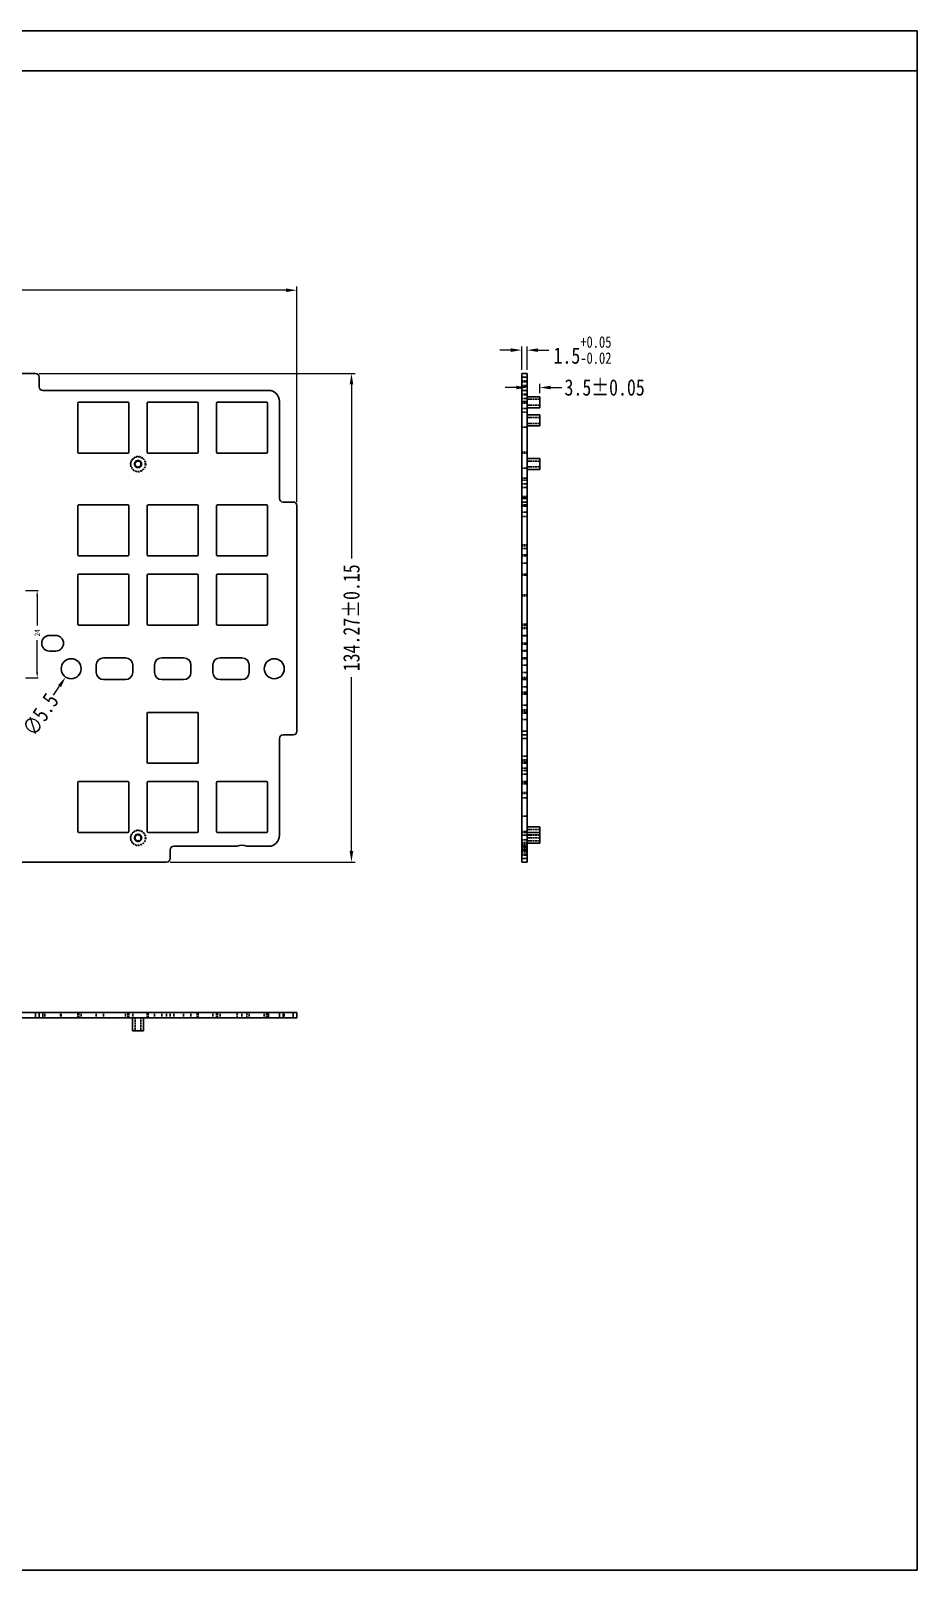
# Model space of a CAD drawing. Header units: inches. Extents: x 74 to 1479, y 13 to 437.
# Drawn here: x 1235.5 to 1479, y 12.8 to 435.8 of the extents above; entities that cross this region are included whole.
import ezdxf

# ---------------------------------------------------------------- set-up
doc = ezdxf.new("R2010")
doc.units = ezdxf.units.IN
doc.header["$LTSCALE"] = 1.21
doc.header["$MEASUREMENT"] = 0
doc.header["$PDMODE"] = 3
doc.header["$PDSIZE"] = 0.3125
doc.linetypes.add('HIDDEN', pattern=[0.2, 0.1, -0.1])
doc.layers.get('0').update_dxf_attribs({"linetype": 'CONTINUOUS'})
doc.layers.get('Defpoints').update_dxf_attribs({"linetype": 'CONTINUOUS'})
doc.layers.add('DEFAULT_2', color=8, linetype='HIDDEN')
doc.styles.get("Standard").update_dxf_attribs({"font": 'txt', "width": 0.8})
doc.dimstyles.new('YanXiu', dxfattribs={"dimscale": 1.5, "dimtxt": 3, "dimasz": 2, "dimexe": 0.66, "dimexo": 0.66, "dimgap": 0.66, "dimtad": 0, "dimdsep": 46, "dimtxsty": 'STANDARD', "dimcen": 0, "dimclrd": 3, "dimclre": 6, "dimclrt": 3, "dimazin": 2, "dimtm": 1e-09, "dimtfac": 1, "dimtofl": 0, "dimtmove": 0, "dimatfit": 3, "dimfxl": 1, "dimlwd": 5, "dimlwe": 5, "dimarcsym": 0})

# ---------------------------------------------------------------- blocks, each defined once
blk = doc.blocks.new('*D15')
at = {"color": 6, "lineweight": 5}
for p, q in [((1371.89, 336.23), (1371.89, 338.77)), ((1375.39, 336.23), (1375.39, 338.77))]:
    blk.add_line(p, q, dxfattribs=at)
at = {"color": 3, "lineweight": 5}
for p, q in [((1368.89, 337.78), (1365.89, 337.78)), ((1378.39, 337.78), (1381.39, 337.78))]:
    blk.add_line(p, q, dxfattribs=at)
at = {"color": 3}
for points in [[(1368.89, 338.28), (1368.89, 337.28), (1371.89, 337.78)], [(1378.39, 338.28), (1378.39, 337.28), (1375.39, 337.78)]]:
    blk.add_solid(points, dxfattribs=at)
at = {"layer": 'Defpoints', "color": 0}
for p in [(1371.89, 337.78), (1371.89, 335.24), (1375.39, 335.24)]:
    blk.add_point(p, dxfattribs=at)
at = {"color": 3, "insert": (1393.18, 337.78), "char_height": 4.5, "attachment_point": 5}
blk.add_mtext('3.5%%P0.05', dxfattribs=at)
blk = doc.blocks.new('*D16')
at = {"color": 3, "lineweight": 5}
for p, q in [((1367.39, 348.06), (1364.39, 348.06)), ((1374.89, 348.06), (1377.89, 348.06))]:
    blk.add_line(p, q, dxfattribs=at)
at = {"color": 6, "lineweight": 5}
for p, q in [((1370.39, 342.63), (1370.39, 349.05)), ((1371.89, 342.63), (1371.89, 349.05))]:
    blk.add_line(p, q, dxfattribs=at)
at = {"color": 3}
for points in [[(1367.39, 348.56), (1367.39, 347.56), (1370.39, 348.06)], [(1374.89, 348.56), (1374.89, 347.56), (1371.89, 348.06)]]:
    blk.add_solid(points, dxfattribs=at)
at = {"layer": 'Defpoints', "color": 0}
for p in [(1371.89, 348.06), (1370.39, 341.64), (1371.89, 341.64)]:
    blk.add_point(p, dxfattribs=at)
at = {"color": 3, "insert": (1387.1, 348.06), "char_height": 4.5, "attachment_point": 5}
blk.add_mtext('1.5{\\H0.7x;\\S+0.05^ -0.02;}', dxfattribs=at)
blk = doc.blocks.new('*D17')
at = {"color": 6, "lineweight": 5}
for p, q in [((903.69, 306.31), (903.69, 365.51)), ((1308.64, 306.31), (1308.64, 365.51))]:
    blk.add_line(p, q, dxfattribs=at)
at = {"color": 3, "lineweight": 5}
for p, q in [((906.69, 364.52), (1089.58, 364.52)), ((1305.64, 364.52), (1122.76, 364.52))]:
    blk.add_line(p, q, dxfattribs=at)
at = {"color": 3}
for points in [[(906.69, 365.02), (906.69, 364.02), (903.69, 364.52)], [(1305.64, 365.02), (1305.64, 364.02), (1308.64, 364.52)]]:
    blk.add_solid(points, dxfattribs=at)
at = {"layer": 'Defpoints', "color": 0}
for p in [(903.69, 364.52), (903.69, 305.32), (1308.64, 305.32)]:
    blk.add_point(p, dxfattribs=at)
at = {"color": 3, "insert": (1106.17, 364.52), "char_height": 4.5, "attachment_point": 5}
blk.add_mtext('404.95%%P0.15', dxfattribs=at)
blk = doc.blocks.new('*D18')
at = {"color": 6, "lineweight": 5}
for p, q in [((1237.83, 341.64), (1324.62, 341.64)), ((1273.83, 207.37), (1324.62, 207.37))]:
    blk.add_line(p, q, dxfattribs=at)
at = {"color": 3, "lineweight": 5}
for p, q in [((1323.63, 338.64), (1323.63, 290.79)), ((1323.63, 210.37), (1323.63, 258.21))]:
    blk.add_line(p, q, dxfattribs=at)
at = {"color": 3}
for points in [[(1323.13, 338.64), (1324.13, 338.64), (1323.63, 341.64)], [(1323.13, 210.37), (1324.13, 210.37), (1323.63, 207.37)]]:
    blk.add_solid(points, dxfattribs=at)
at = {"layer": 'Defpoints', "color": 0}
for p in [(1236.84, 341.64), (1272.84, 207.37), (1323.63, 207.37)]:
    blk.add_point(p, dxfattribs=at)
at = {"color": 3, "insert": (1323.63, 274.5), "char_height": 4.5, "attachment_point": 5, "rotation": 90}
blk.add_mtext('134.27%%P0.15', dxfattribs=at)
blk = doc.blocks.new('*D21')
at = {"color": 3, "lineweight": 5}
blk.add_line((1241.78, 253.23), (1243.44, 255.72), dxfattribs=at)
at = {"color": 3}
blk.add_solid([(1243.03, 256), (1243.86, 255.44), (1245.11, 258.22)], dxfattribs=at)
at = {"layer": 'Defpoints', "color": 0}
for p in [(1248.16, 262.79), (1245.11, 258.22)]:
    blk.add_point(p, dxfattribs=at)
at = {"color": 3, "insert": (1238.23, 247.91), "char_height": 4.5, "attachment_point": 5, "rotation": 56.2835}
blk.add_mtext('∅5.5', dxfattribs=at)
blk = doc.blocks.new('*D26')
at = {"color": 3, "lineweight": 5}
for p, q in [((1234.13, 282), (1237.6, 282)), ((1237.3, 280.5), (1237.3, 272.36)), ((1237.3, 259.5), (1237.3, 268.38)), ((1234.13, 258), (1237.6, 258))]:
    blk.add_line(p, q, dxfattribs=at)
at = {"color": 3}
for points in [[(1237.05, 280.5), (1237.55, 280.5), (1237.3, 282)], [(1237.05, 259.5), (1237.55, 259.5), (1237.3, 258)]]:
    blk.add_solid(points, dxfattribs=at)
at = {"layer": 'Defpoints', "color": 0}
for p in [(1233.68, 282), (1233.68, 258), (1237.3, 258)]:
    blk.add_point(p, dxfattribs=at)
at = {"color": 3, "insert": (1237.3, 270.37), "char_height": 1.5, "attachment_point": 5, "rotation": 90}
blk.add_mtext('24', dxfattribs=at)

msp = doc.modelspace()

# ---------------------------------------------------------------- linework, layer by layer
at = {"color": 7, "linetype": 'Continuous'}
for p, q in [((836.297, 435.823), (1479.043, 435.823)), ((1479.043, 435.823), (1479.043, 12.755)), ((847.302, 424.818), (1479.043, 424.818)), ((1198.844, 341.637), (1236.844, 341.637)), ((1237.844, 340.637), (1237.844, 337.987)), ((1370.391, 207.368), (1370.391, 341.637)), ((1371.891, 341.637), (1370.391, 341.637)), ((1371.891, 340.637), (1370.391, 340.637)), ((1371.891, 207.368), (1371.891, 341.637)), ((1300.844, 336.987), (1238.844, 336.987)), ((1370.391, 337.987), (1371.891, 337.987)), ((1370.391, 336.987), (1371.891, 336.987)), ((1371.891, 335.243), (1375.391, 335.243)), ((1375.391, 335.243), (1375.391, 332.243)), ((1248.484, 333.493), (1248.484, 319.993)), ((1262.234, 333.743), (1248.734, 333.743)), ((1262.484, 319.993), (1262.484, 333.493)), ((1267.534, 333.493), (1267.534, 319.993)), ((1281.284, 333.743), (1267.784, 333.743)), ((1281.534, 319.993), (1281.534, 333.493)), ((1286.584, 333.493), (1286.584, 319.993)), ((1300.334, 333.743), (1286.834, 333.743)), ((1300.584, 319.993), (1300.584, 333.493)), ((1303.844, 307.318), (1303.844, 333.987)), ((1370.391, 333.987), (1371.891, 333.987)), ((1371.891, 332.243), (1375.391, 332.243)), ((1371.891, 330.243), (1375.391, 330.243)), ((1375.391, 330.243), (1375.391, 327.243)), ((1371.891, 327.243), (1375.391, 327.243)), ((1248.734, 319.743), (1262.234, 319.743)), ((1267.784, 319.743), (1281.284, 319.743)), ((1286.834, 319.743), (1300.334, 319.743)), ((1371.891, 318.243), (1375.391, 318.243)), ((1375.391, 318.243), (1375.391, 315.243)), ((1371.891, 315.243), (1375.391, 315.243)), ((1248.484, 305.253), (1248.484, 291.753)), ((1262.234, 305.503), (1248.734, 305.503)), ((1262.484, 291.753), (1262.484, 305.253)), ((1267.534, 305.253), (1267.534, 291.753)), ((1281.284, 305.503), (1267.784, 305.503)), ((1281.534, 291.753), (1281.534, 305.253)), ((1286.584, 305.253), (1286.584, 291.753)), ((1300.334, 305.503), (1286.834, 305.503)), ((1300.584, 291.753), (1300.584, 305.253)), ((1304.844, 306.318), (1307.644, 306.318)), ((1308.644, 305.318), (1308.644, 243.318)), ((1371.891, 307.318), (1370.391, 307.318)), ((1371.891, 306.318), (1370.391, 306.318)), ((1371.891, 305.318), (1370.391, 305.318)), ((1248.734, 291.503), (1262.234, 291.503)), ((1267.784, 291.503), (1281.284, 291.503)), ((1286.834, 291.503), (1300.334, 291.503)), ((1248.484, 286.253), (1248.484, 272.753)), ((1262.234, 286.503), (1248.734, 286.503)), ((1262.484, 272.753), (1262.484, 286.253)), ((1267.534, 286.253), (1267.534, 272.753)), ((1281.284, 286.503), (1267.784, 286.503)), ((1281.534, 272.753), (1281.534, 286.253)), ((1286.584, 286.253), (1286.584, 272.753)), ((1300.334, 286.503), (1286.834, 286.503)), ((1300.584, 272.753), (1300.584, 286.253)), ((1248.734, 272.503), (1262.234, 272.503)), ((1267.784, 272.503), (1281.284, 272.503)), ((1286.834, 272.503), (1300.334, 272.503)), ((1242.384, 269.653), (1240.684, 269.653)), ((1240.684, 265.353), (1242.384, 265.353)), ((1255.534, 263.503), (1261.534, 263.503)), ((1271.534, 263.503), (1277.534, 263.503)), ((1287.534, 263.503), (1293.534, 263.503)), ((1253.534, 259.503), (1253.534, 261.503)), ((1263.534, 261.503), (1263.534, 259.503)), ((1269.534, 259.503), (1269.534, 261.503)), ((1279.534, 261.503), (1279.534, 259.503)), ((1285.534, 259.503), (1285.534, 261.503)), ((1295.534, 261.503), (1295.534, 259.503)), ((1261.534, 257.503), (1255.534, 257.503)), ((1277.534, 257.503), (1271.534, 257.503)), ((1293.534, 257.503), (1287.534, 257.503)), ((1267.534, 248.268), (1267.534, 234.768)), ((1281.284, 248.518), (1267.784, 248.518)), ((1281.534, 234.768), (1281.534, 248.268)), ((1303.844, 214.718), (1303.844, 241.318)), ((1307.644, 242.318), (1304.844, 242.318)), ((1371.891, 243.318), (1370.391, 243.318)), ((1371.891, 242.318), (1370.391, 242.318)), ((1370.391, 241.318), (1371.891, 241.318)), ((1267.784, 234.518), (1281.284, 234.518)), ((1248.484, 229.268), (1248.484, 215.768)), ((1262.234, 229.518), (1248.734, 229.518)), ((1262.484, 215.768), (1262.484, 229.268)), ((1267.534, 229.268), (1267.534, 215.768)), ((1281.284, 229.518), (1267.784, 229.518)), ((1281.534, 215.768), (1281.534, 229.268)), ((1286.584, 229.268), (1286.584, 215.768)), ((1300.334, 229.518), (1286.834, 229.518)), ((1300.584, 215.768), (1300.584, 229.268)), ((1371.891, 217.018), (1375.391, 217.018)), ((1375.391, 217.018), (1375.391, 212.518)), ((1248.734, 215.518), (1262.234, 215.518)), ((1267.784, 215.518), (1281.284, 215.518)), ((1274.844, 211.718), (1292.222, 211.718)), ((1286.834, 215.518), (1300.334, 215.518)), ((1294.906, 211.718), (1300.844, 211.718)), ((1370.391, 214.718), (1371.891, 214.718)), ((1370.391, 211.718), (1371.891, 211.718)), ((1371.891, 215.518), (1375.391, 215.518)), ((1371.891, 212.518), (1375.391, 212.518)), ((1272.844, 207.368), (1210.844, 207.368)), ((1273.844, 210.718), (1273.844, 208.368)), ((1371.891, 210.718), (1370.391, 210.718)), ((1371.891, 208.368), (1370.391, 208.368)), ((1371.891, 207.368), (1370.391, 207.368)), ((1197.844, 166.016), (1308.644, 166.016)), ((1236.844, 164.516), (1236.844, 166.016)), ((1237.844, 164.516), (1237.844, 166.016)), ((1238.844, 166.016), (1238.844, 164.516)), ((1300.844, 166.016), (1300.844, 164.516)), ((1303.844, 166.016), (1303.844, 164.516)), ((1304.844, 164.516), (1304.844, 166.016)), ((1307.644, 164.516), (1307.644, 166.016)), ((1308.644, 164.516), (1308.644, 166.016)), ((903.694, 164.516), (1308.644, 164.516)), ((1263.514, 164.516), (1263.514, 161.016)), ((1263.514, 161.016), (1266.514, 161.016)), ((1266.514, 164.516), (1266.514, 161.016)), ((1479.043, 12.755), (836.297, 12.755))]:
    msp.add_line(p, q, dxfattribs=at)
at = {"color": 2, "linetype": 'Continuous'}
for p, q in [((1265.014, 317.727), (1265.014, 317.543)), ((1265.414, 317.642), (1265.339, 317.474)), ((1265.608, 317.279), (1265.66, 317.326)), ((1265.744, 317.402), (1265.66, 317.326)), ((1265.014, 215.002), (1265.014, 214.818)), ((1265.414, 214.917), (1265.339, 214.749)), ((1265.608, 214.554), (1265.66, 214.601)), ((1265.744, 214.677), (1265.66, 214.601))]:
    msp.add_line(p, q, dxfattribs=at)
at = {"color": 7, "linetype": 'Continuous'}
for centre in [(1246.634, 260.503), (1302.434, 260.503)]:
    msp.add_circle(centre, 2.75, dxfattribs=at)
for centre, radius, start, end in [((1236.844, 340.637), 1, 0, 90), ((1238.844, 337.987), 1, 180, 270), ((1300.844, 333.987), 3, 0, 90), ((1248.734, 333.493), 0.25, 90, 180), ((1262.234, 333.493), 0.25, 0, 90), ((1267.784, 333.493), 0.25, 90, 180), ((1281.284, 333.493), 0.25, 0, 90), ((1286.834, 333.493), 0.25, 90, 180), ((1300.334, 333.493), 0.25, 0, 90), ((1248.734, 319.993), 0.25, 180, 270), ((1262.234, 319.993), 0.25, 270, 360), ((1267.784, 319.993), 0.25, 180, 270), ((1281.284, 319.993), 0.25, 270, 360), ((1286.834, 319.993), 0.25, 180, 270), ((1300.334, 319.993), 0.25, 270, 360), ((1248.734, 305.253), 0.25, 90, 180), ((1262.234, 305.253), 0.25, 0, 90), ((1267.784, 305.253), 0.25, 90, 180), ((1281.284, 305.253), 0.25, 0, 90), ((1286.834, 305.253), 0.25, 90, 180), ((1300.334, 305.253), 0.25, 0, 90), ((1304.844, 307.318), 1, 180, 270), ((1307.644, 305.318), 1, 0, 90), ((1248.734, 291.753), 0.25, 180, 270), ((1262.234, 291.753), 0.25, 270, 360), ((1267.784, 291.753), 0.25, 180, 270), ((1281.284, 291.753), 0.25, 270, 360), ((1286.834, 291.753), 0.25, 180, 270), ((1300.334, 291.753), 0.25, 270, 360), ((1248.734, 286.253), 0.25, 90, 180), ((1262.234, 286.253), 0.25, 0, 90), ((1267.784, 286.253), 0.25, 90, 180), ((1281.284, 286.253), 0.25, 0, 90), ((1286.834, 286.253), 0.25, 90, 180), ((1300.334, 286.253), 0.25, 0, 90), ((1248.734, 272.753), 0.25, 180, 270), ((1262.234, 272.753), 0.25, 270, 360), ((1267.784, 272.753), 0.25, 180, 270), ((1281.284, 272.753), 0.25, 270, 360), ((1286.834, 272.753), 0.25, 180, 270), ((1300.334, 272.753), 0.25, 270, 360), ((1240.684, 267.503), 2.15, 90, 270), ((1242.384, 267.503), 2.15, 270, 90), ((1255.534, 261.503), 2, 90, 180), ((1261.534, 261.503), 2, 0, 90), ((1271.534, 261.503), 2, 90, 180), ((1277.534, 261.503), 2, 0, 90), ((1287.534, 261.503), 2, 90, 180), ((1293.534, 261.503), 2, 0, 90), ((1255.534, 259.503), 2, 180, 270), ((1261.534, 259.503), 2, 270, 0), ((1271.534, 259.503), 2, 180, 270), ((1277.534, 259.503), 2, 270, 0), ((1287.534, 259.503), 2, 180, 270), ((1293.534, 259.503), 2, 270, 0), ((1267.784, 248.268), 0.25, 90, 180), ((1281.284, 248.268), 0.25, 0, 90), ((1304.844, 241.318), 1, 90, 180), ((1307.644, 243.318), 1, 270, 0), ((1267.784, 234.768), 0.25, 180, 270), ((1281.284, 234.768), 0.25, 270, 360), ((1248.734, 229.268), 0.25, 90, 180), ((1262.234, 229.268), 0.25, 0, 90), ((1267.784, 229.268), 0.25, 90, 180), ((1281.284, 229.268), 0.25, 0, 90), ((1286.834, 229.268), 0.25, 90, 180), ((1300.334, 229.268), 0.25, 0, 90), ((1248.734, 215.768), 0.25, 180, 270), ((1262.234, 215.768), 0.25, 270, 360), ((1267.784, 215.768), 0.25, 180, 270), ((1281.284, 215.768), 0.25, 270, 360), ((1286.834, 215.768), 0.25, 180, 270), ((1300.334, 215.768), 0.25, 270, 360), ((1274.844, 210.718), 1, 90, 180), ((1293.564, 209.035), 3, 63.42696, 116.57304), ((1300.844, 214.718), 3, 270, 0), ((1272.844, 208.368), 1, 270, 0)]:
    msp.add_arc(centre, radius, start, end, dxfattribs=at)
at = {"color": 2, "linetype": 'Continuous'}
for centre, radius, start, end in [((1264.94, 316.72), 0.962, 95.66915, 121.56585), ((1264.936, 316.742), 0.94, 80.139, 95.58859), ((1264.94, 213.995), 0.962, 95.66915, 121.56585), ((1264.936, 214.017), 0.94, 80.139, 95.58859), ((1265.014, 214.018), 0.8, 349.76183, 14.02007)]:
    msp.add_arc(centre, radius, start, end, dxfattribs=at)
for points in [[(1264.436, 317.539), (1264.34, 317.456), (1264.259, 317.351), (1264.204, 317.237)], [(1265.476, 317.507), (1265.366, 317.588), (1265.233, 317.644), (1265.097, 317.668)], [(1264.436, 214.814), (1264.34, 214.731), (1264.259, 214.626), (1264.204, 214.512)], [(1265.476, 214.782), (1265.366, 214.863), (1265.233, 214.919), (1265.097, 214.943)]]:
    msp.add_open_spline(points, degree=3, dxfattribs=at)
for points, knots in [([(1265.414, 317.642), (1265.476, 317.614), (1265.226, 317.74), (1264.945, 317.727), (1265.014, 317.727)], [0, 0, 0, 0, 0.4999973, 1, 1, 1, 1]), ([(1265.744, 317.402), (1265.79, 317.351), (1265.613, 317.568), (1265.351, 317.67), (1265.414, 317.642)], [0, 0, 0, 0, 0.4999973, 1, 1, 1, 1]), ([(1265.414, 214.917), (1265.476, 214.889), (1265.226, 215.015), (1264.945, 215.002), (1265.014, 215.002)], [0, 0, 0, 0, 0.4999973, 1, 1, 1, 1]), ([(1265.744, 214.677), (1265.79, 214.626), (1265.613, 214.843), (1265.351, 214.945), (1265.414, 214.917)], [0, 0, 0, 0, 0.4999973, 1, 1, 1, 1]), ([(1265.801, 213.876), (1265.847, 214.038), (1265.832, 214.399), (1265.612, 214.683), (1265.476, 214.782)], [0, 0, 0, 0, 0.499586, 1, 1, 1, 1])]:
    msp.add_open_spline(points, degree=3, knots=knots, dxfattribs=at)
at = {"layer": 'DEFAULT_2', "color": 8, "linetype": 'HIDDEN'}
for p, q in [((1370.391, 339.612), (1371.891, 339.612)), ((1371.891, 339.312), (1370.391, 339.312)), ((1371.891, 338.312), (1370.391, 338.312)), ((1371.891, 335.987), (1370.391, 335.987)), ((1371.891, 335.787), (1370.391, 335.787)), ((1371.891, 334.787), (1370.391, 334.787)), ((1371.891, 334.759), (1370.391, 334.759)), ((1371.891, 334.543), (1375.391, 334.543)), ((1370.391, 333.743), (1371.891, 333.743)), ((1370.391, 333.493), (1371.891, 333.493)), ((1371.891, 332.009), (1370.391, 332.009)), ((1370.391, 331.009), (1371.891, 331.009)), ((1371.891, 332.943), (1375.391, 332.943)), ((1371.891, 326.903), (1370.391, 326.903)), ((1371.891, 329.543), (1375.391, 329.543)), ((1371.891, 327.943), (1375.391, 327.943)), ((1370.391, 319.993), (1371.891, 319.993)), ((1370.391, 319.743), (1371.891, 319.743)), ((1371.891, 317.543), (1375.391, 317.543)), ((1371.891, 315.653), (1370.391, 315.653)), ((1371.891, 315.943), (1375.391, 315.943)), ((1371.891, 312.903), (1370.391, 312.903)), ((1370.391, 312.318), (1371.891, 312.318)), ((1371.891, 311.353), (1370.391, 311.353)), ((1371.891, 311.318), (1370.391, 311.318)), ((1371.891, 310.318), (1370.391, 310.318)), ((1370.391, 307.8), (1371.891, 307.8)), ((1371.891, 307.518), (1370.391, 307.518)), ((1371.891, 305.503), (1370.391, 305.503)), ((1371.891, 305.253), (1370.391, 305.253)), ((1371.891, 305.223), (1370.391, 305.223)), ((1371.891, 303.518), (1370.391, 303.518)), ((1370.391, 302.3), (1371.891, 302.3)), ((1370.391, 294.533), (1371.891, 294.533)), ((1370.391, 294.283), (1371.891, 294.283)), ((1371.891, 293.518), (1370.391, 293.518)), ((1371.891, 291.813), (1370.391, 291.813)), ((1371.891, 291.753), (1370.391, 291.753)), ((1371.891, 291.533), (1370.391, 291.533)), ((1371.891, 291.503), (1370.391, 291.503)), ((1371.891, 289.518), (1370.391, 289.518)), ((1371.891, 286.518), (1370.391, 286.518)), ((1371.891, 286.503), (1370.391, 286.503)), ((1371.891, 286.268), (1370.391, 286.268)), ((1371.891, 286.253), (1370.391, 286.253)), ((1370.391, 280.783), (1371.891, 280.783)), ((1370.391, 280.533), (1371.891, 280.533)), ((1371.891, 272.768), (1370.391, 272.768)), ((1371.891, 272.753), (1370.391, 272.753)), ((1371.891, 272.518), (1370.391, 272.518)), ((1371.891, 272.503), (1370.391, 272.503)), ((1370.391, 271.853), (1371.891, 271.853)), ((1370.391, 271.603), (1371.891, 271.603)), ((1370.391, 269.653), (1371.891, 269.653)), ((1371.891, 269.533), (1370.391, 269.533)), ((1371.891, 267.518), (1370.391, 267.518)), ((1371.891, 267.268), (1370.391, 267.268)), ((1371.891, 265.533), (1370.391, 265.533)), ((1370.391, 265.353), (1371.891, 265.353)), ((1371.891, 263.503), (1370.391, 263.503)), ((1370.391, 263.253), (1371.891, 263.253)), ((1371.891, 261.503), (1370.391, 261.503)), ((1371.891, 259.503), (1370.391, 259.503)), ((1370.391, 258.103), (1371.891, 258.103)), ((1370.391, 257.853), (1371.891, 257.853)), ((1370.391, 257.753), (1371.891, 257.753)), ((1371.891, 257.503), (1370.391, 257.503)), ((1371.891, 255.533), (1370.391, 255.533)), ((1371.891, 254.033), (1370.391, 254.033)), ((1371.891, 253.768), (1370.391, 253.768)), ((1371.891, 253.518), (1370.391, 253.518)), ((1371.891, 250.518), (1370.391, 250.518)), ((1370.391, 249.173), (1371.891, 249.173)), ((1370.391, 248.923), (1371.891, 248.923)), ((1371.891, 248.518), (1370.391, 248.518)), ((1371.891, 248.268), (1370.391, 248.268)), ((1371.891, 246.518), (1370.391, 246.518)), ((1371.891, 236.518), (1370.391, 236.518)), ((1370.391, 235.423), (1371.891, 235.423)), ((1370.391, 235.173), (1371.891, 235.173)), ((1371.891, 234.768), (1370.391, 234.768)), ((1371.891, 234.518), (1370.391, 234.518)), ((1371.891, 233.153), (1370.391, 233.153)), ((1371.891, 232.518), (1370.391, 232.518)), ((1371.891, 231.518), (1370.391, 231.518)), ((1371.891, 229.518), (1370.391, 229.518)), ((1371.891, 229.268), (1370.391, 229.268)), ((1371.891, 228.853), (1370.391, 228.853)), ((1370.391, 226.493), (1371.891, 226.493)), ((1370.391, 226.243), (1371.891, 226.243)), ((1371.891, 225.018), (1370.391, 225.018)), ((1371.891, 220.018), (1370.391, 220.018)), ((1371.891, 215.768), (1370.391, 215.768)), ((1371.891, 216.318), (1375.391, 216.318)), ((1371.891, 215.518), (1370.391, 215.518)), ((1371.891, 213.518), (1370.391, 213.518)), ((1370.391, 212.743), (1371.891, 212.743)), ((1370.391, 212.493), (1371.891, 212.493)), ((1370.391, 212.035), (1371.891, 212.035)), ((1371.891, 214.818), (1375.391, 214.818)), ((1371.891, 214.718), (1375.391, 214.718)), ((1371.891, 214.018), (1375.391, 214.018)), ((1371.891, 213.218), (1375.391, 213.218)), ((1371.891, 211.426), (1370.391, 211.426)), ((1370.391, 211.066), (1371.891, 211.066)), ((1371.891, 210.543), (1370.391, 210.543)), ((1371.891, 210.218), (1370.391, 210.218)), ((1371.891, 209.543), (1370.391, 209.543)), ((1371.891, 209.243), (1370.391, 209.243)), ((1239.384, 164.516), (1239.384, 166.016)), ((1243.684, 164.516), (1243.684, 166.016)), ((1243.884, 164.516), (1243.884, 166.016)), ((1248.484, 166.016), (1248.484, 164.516)), ((1248.734, 166.016), (1248.734, 164.516)), ((1249.384, 164.516), (1249.384, 166.016)), ((1253.534, 164.516), (1253.534, 166.016)), ((1255.534, 164.516), (1255.534, 166.016)), ((1261.534, 164.516), (1261.534, 166.016)), ((1262.234, 166.016), (1262.234, 164.516)), ((1262.484, 166.016), (1262.484, 164.516)), ((1263.534, 164.516), (1263.534, 166.016)), ((1267.534, 166.016), (1267.534, 164.516)), ((1267.784, 166.016), (1267.784, 164.516)), ((1269.534, 164.516), (1269.534, 166.016)), ((1271.534, 164.516), (1271.534, 166.016)), ((1272.844, 164.516), (1272.844, 166.016)), ((1273.844, 164.516), (1273.844, 166.016)), ((1274.844, 164.516), (1274.844, 166.016)), ((1277.534, 164.516), (1277.534, 166.016)), ((1279.534, 164.516), (1279.534, 166.016)), ((1281.284, 166.016), (1281.284, 164.516)), ((1281.534, 166.016), (1281.534, 164.516)), ((1285.534, 164.516), (1285.534, 166.016)), ((1286.584, 166.016), (1286.584, 164.516)), ((1286.834, 166.016), (1286.834, 164.516)), ((1287.534, 164.516), (1287.534, 166.016)), ((1292.222, 166.016), (1292.222, 164.516)), ((1293.534, 164.516), (1293.534, 166.016)), ((1294.906, 166.016), (1294.906, 164.516)), ((1295.534, 164.516), (1295.534, 166.016)), ((1299.684, 164.516), (1299.684, 166.016)), ((1300.334, 166.016), (1300.334, 164.516)), ((1300.584, 166.016), (1300.584, 164.516)), ((1305.184, 164.516), (1305.184, 166.016)), ((1264.214, 164.516), (1264.214, 161.016)), ((1265.814, 164.516), (1265.814, 161.016))]:
    msp.add_line(p, q, dxfattribs=at)
at = {"layer": 'DEFAULT_2', "color": 2, "linetype": 'HIDDEN', "ltscale": 3}
for centre, radius in [((1265.014, 316.743), 2.1), ((1265.014, 316.743), 2), ((1265.014, 316.743), 0.8), ((1265.014, 214.018), 2.1), ((1265.014, 214.018), 2), ((1265.014, 214.018), 0.8)]:
    msp.add_circle(centre, radius, dxfattribs=at)
for centre, start, end in [((1265.014, 316.743), 14.02007, 349.76183), ((1265.014, 316.743), 349.76183, 14.02007), ((1265.014, 214.018), 14.02007, 349.76183)]:
    msp.add_arc(centre, 0.8, start, end, dxfattribs=at)
for points, knots in [([(1264.436, 317.539), (1264.601, 317.659), (1265.022, 317.796), (1265.643, 317.586), (1266.02, 317.049), (1266.005, 316.392), (1265.604, 315.873), (1264.973, 315.693), (1264.357, 315.922), (1263.998, 316.471), (1264.034, 317.127), (1264.452, 317.633), (1265.089, 317.793), (1265.697, 317.543), (1266.038, 316.982), (1265.98, 316.328), (1265.546, 315.836), (1264.904, 315.697), (1264.305, 315.966), (1263.982, 316.538), (1264.061, 317.19), (1264.512, 317.668), (1265.158, 317.785), (1265.747, 317.497), (1266.051, 316.915), (1265.951, 316.266), (1265.485, 315.803), (1264.836, 315.707), (1264.256, 316.014), (1263.971, 316.606), (1264.093, 317.251), (1264.573, 317.698), (1265.224, 317.775), (1265.608, 317.554), (1265.744, 317.402)], [0, 0, 0, 0, 0.0312476, 0.0624971, 0.0937489, 0.1250021, 0.1562545, 0.1875048, 0.2187528, 0.25, 0.2812478, 0.3124976, 0.3437497, 0.3750029, 0.4062551, 0.437505, 0.4687528, 0.5, 0.531248, 0.5624981, 0.5937504, 0.6250037, 0.6562556, 0.6875051, 0.7187528, 0.75, 0.7812482, 0.8124987, 0.8437513, 0.8750044, 0.906256, 0.9375053, 0.9687528, 1, 1, 1, 1]), ([(1265.801, 316.601), (1265.847, 316.763), (1265.832, 317.124), (1265.612, 317.408), (1265.476, 317.507)], [0, 0, 0, 0, 0.499586, 1, 1, 1, 1]), ([(1264.204, 317.237), (1264.151, 317.127), (1264.087, 316.885), (1264.14, 316.515), (1264.341, 316.198), (1264.553, 316.062), (1264.668, 316.022)], [0, 0, 0, 0, 0.2502593, 0.5002707, 0.7502686, 1, 1, 1, 1]), ([(1264.436, 214.814), (1264.601, 214.934), (1265.022, 215.071), (1265.643, 214.861), (1266.02, 214.324), (1266.005, 213.667), (1265.604, 213.148), (1264.973, 212.968), (1264.357, 213.197), (1263.998, 213.746), (1264.034, 214.402), (1264.452, 214.908), (1265.089, 215.068), (1265.697, 214.818), (1266.038, 214.257), (1265.98, 213.603), (1265.546, 213.111), (1264.904, 212.972), (1264.305, 213.241), (1263.982, 213.813), (1264.061, 214.465), (1264.512, 214.943), (1265.158, 215.06), (1265.747, 214.772), (1266.051, 214.19), (1265.951, 213.541), (1265.485, 213.078), (1264.836, 212.982), (1264.256, 213.289), (1263.971, 213.881), (1264.093, 214.526), (1264.573, 214.973), (1265.224, 215.05), (1265.608, 214.829), (1265.744, 214.677)], [0, 0, 0, 0, 0.0312476, 0.0624971, 0.0937489, 0.1250021, 0.1562545, 0.1875048, 0.2187528, 0.25, 0.2812478, 0.3124976, 0.3437497, 0.3750029, 0.4062551, 0.437505, 0.4687528, 0.5, 0.531248, 0.5624981, 0.5937504, 0.6250037, 0.6562556, 0.6875051, 0.7187528, 0.75, 0.7812482, 0.8124987, 0.8437513, 0.8750044, 0.906256, 0.9375053, 0.9687528, 1, 1, 1, 1]), ([(1264.204, 214.512), (1264.151, 214.402), (1264.087, 214.16), (1264.14, 213.79), (1264.341, 213.473), (1264.553, 213.337), (1264.668, 213.297)], [0, 0, 0, 0, 0.2502593, 0.5002707, 0.7502686, 1, 1, 1, 1])]:
    msp.add_open_spline(points, degree=3, knots=knots, dxfattribs=at)

# ---------------------------------------------------------------- dimensions: what is measured, and where the dimension line sits
for base, p1, p2, text, picture, middle in [((903.694, 364.517), (1308.644, 305.318), (903.694, 305.318), '<>%%P0.15', '*D17', (1106.169, 364.517)), ((1371.891, 348.058), (1370.391, 341.637), (1371.891, 341.637), '<>{\\H0.7x;\\S+0.05^ -0.02;}', '*D16', (1387.101, 348.058))]:
    dim = msp.add_linear_dim(base=base, p1=p1, p2=p2, text=text, dimstyle='YanXiu')
    dim.commit()
    dim.dimension.update_dxf_attribs({"geometry": picture, "text_midpoint": middle})
dim = msp.add_linear_dim(base=(1323.633, 207.368), p1=(1236.844, 341.637), p2=(1272.844, 207.368), angle=90, text='<>%%P0.15', dimstyle='YanXiu')
dim.commit()
dim.dimension.update_dxf_attribs({"geometry": '*D18', "text_midpoint": (1323.633, 274.503)})
dim = msp.add_linear_dim(base=(1371.891, 337.782), p1=(1375.391, 335.243), p2=(1371.891, 335.243), text='<>%%P0.05', dimstyle='YanXiu')
dim.commit()
dim.dimension.update_dxf_attribs({"geometry": '*D15', "text_midpoint": (1393.181, 337.782), "dimtype": 160})
dim = msp.add_linear_dim(base=(1237.302, 258.003), p1=(1233.682, 282.003), p2=(1233.682, 258.003), angle=90, dimstyle='YanXiu', override={"dimtxt": 1, "dimasz": 1, "dimexe": 0.2, "dimexo": 0.3, "dimclre": 3})
dim.commit()
dim.dimension.update_dxf_attribs({"geometry": '*D26', "text_midpoint": (1237.302, 270.369), "dimtype": 160})
dim = msp.add_diameter_dim_2p(p1=(1248.16, 262.791), p2=(1245.107, 258.216), dimstyle='YanXiu')
dim.commit()
dim.dimension.update_dxf_attribs({"geometry": '*D21', "text_midpoint": (1238.23, 247.91)})

doc.saveas('drawing.dxf')
